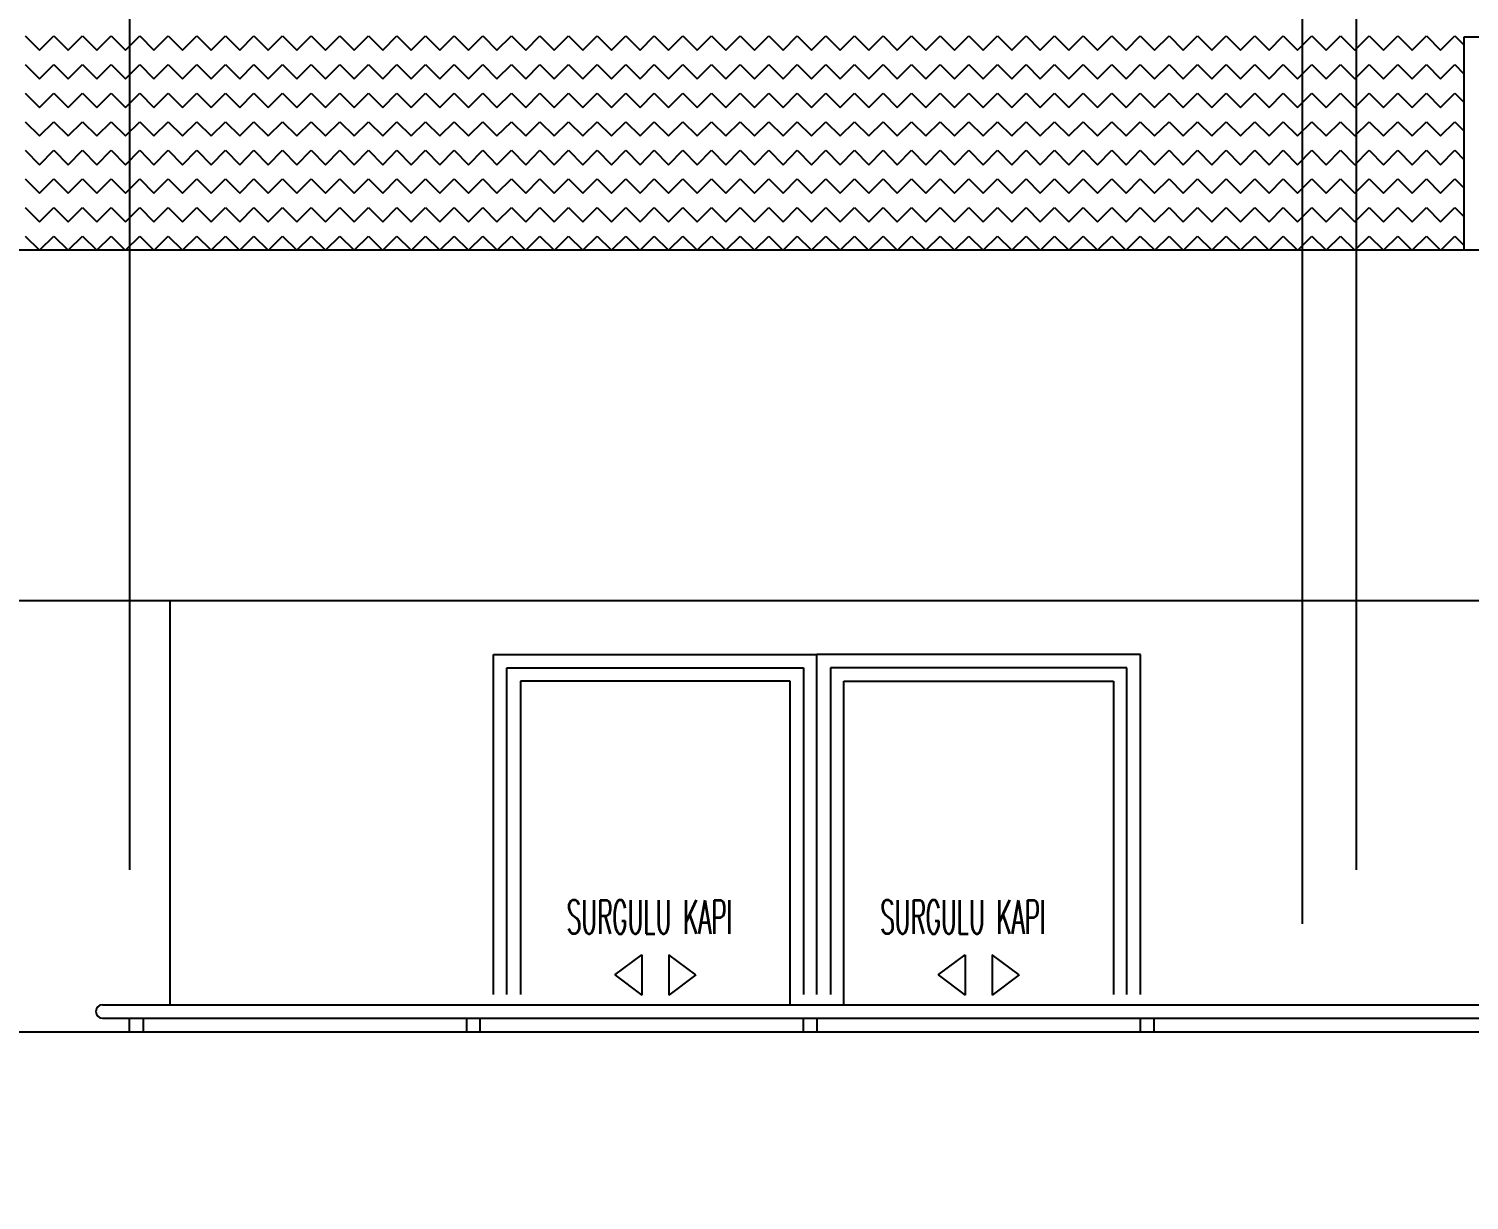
# Model space of a CAD drawing. Extents: x 78 to 306, y -397 to 18.
# Drawn here: x 279.4607 to 279.5675, y -396.4451 to -396.3581 of the extents above; entities that cross this region are included whole.
import ezdxf

# ---------------------------------------------------------------- set-up
doc = ezdxf.new("R2010")
doc.units = 0
doc.header["$LTSCALE"] = 0.5
doc.header["$MEASUREMENT"] = 0
doc.linetypes.add('DASHDOT2', pattern=[0.5, 0.25, -0.125, 0, -0.125])
for name, color, linetype in [('AKS', 5, 'DASHDOT2'), ('KAPI', 1, 'CONTINUOUS'), ('KOLON', 4, 'CONTINUOUS'), ('MERDIVEN', 3, 'CONTINUOUS'), ('OLCU', 31, 'CONTINUOUS'), ('TARAMA', 8, 'CONTINUOUS')]:
    doc.layers.add(name, color=color, linetype=linetype)
doc.styles.add('OLCU', font='romans.shx', dxfattribs={"width": 0.6, "height": 0.125})

msp = doc.modelspace()

# ---------------------------------------------------------------- linework, layer by layer
at = {"layer": 'AKS'}
for p, q in [((279.46814, -396.29556), (279.46814, -396.94956)), ((279.55914, -396.29556), (279.55914, -396.94956)), ((279.55514, -396.29956), (279.55514, -396.94956))]:
    msp.add_line(p, q, dxfattribs=at)
at = {"layer": 'KAPI', "ltscale": 1.4}
for p, q in [((279.56714, -396.35877), (279.56714, -396.37456)), ((279.59714, -396.35877), (279.56714, -396.35877)), ((279.46614, -396.43056), (279.57514, -396.43056)), ((279.46614, -396.43156), (279.57514, -396.43156)), ((279.46814, -396.43256), (279.46814, -396.43156)), ((279.46914, -396.43156), (279.46914, -396.43256)), ((279.49314, -396.43156), (279.49314, -396.43256)), ((279.49414, -396.43256), (279.49414, -396.43156)), ((279.51814, -396.43256), (279.51814, -396.43156)), ((279.51914, -396.43156), (279.51914, -396.43256)), ((279.54314, -396.43256), (279.54314, -396.43156)), ((279.54414, -396.43156), (279.54414, -396.43256))]:
    msp.add_line(p, q, dxfattribs=at)
at = {"layer": 'KAPI'}
for p, q in [((279.51914, -396.4298), (279.51914, -396.40456)), ((279.51914, -396.4298), (279.51914, -396.40456)), ((279.49614, -396.4298), (279.49614, -396.40556)), ((279.49614, -396.40556), (279.51814, -396.40556)), ((279.51814, -396.40556), (279.51814, -396.4298)), ((279.54214, -396.40556), (279.52014, -396.40556)), ((279.52014, -396.40556), (279.52014, -396.4298)), ((279.54214, -396.4298), (279.54214, -396.40556)), ((279.51714, -396.40656), (279.49714, -396.40656)), ((279.49714, -396.40656), (279.49714, -396.4298)), ((279.51714, -396.43056), (279.51714, -396.40656)), ((279.52114, -396.40656), (279.54114, -396.40656)), ((279.52114, -396.43056), (279.52114, -396.40656)), ((279.54114, -396.40656), (279.54114, -396.4298))]:
    msp.add_line(p, q, dxfattribs=at)
at = {"layer": 'KAPI', "ltscale": 1.4}
msp.add_arc((279.46614, -396.43106), 0.0005, 90, 270, dxfattribs=at)
at = {"layer": 'KOLON'}
for p, q in [((279.37714, -396.37456), (279.57114, -396.37456)), ((279.37714, -396.40056), (279.57114, -396.40056)), ((279.47114, -396.43056), (279.47114, -396.40056)), ((279.37714, -396.43256), (279.57514, -396.43256))]:
    msp.add_line(p, q, dxfattribs=at)
at = {"layer": 'MERDIVEN', "ltscale": 1.4}
for p, q in [((279.50414, -396.42835), (279.50614, -396.42685)), ((279.50614, -396.42685), (279.50614, -396.42985)), ((279.50814, -396.42685), (279.50814, -396.42985)), ((279.51014, -396.42835), (279.50814, -396.42685)), ((279.52814, -396.42835), (279.53014, -396.42685)), ((279.53014, -396.42685), (279.53014, -396.42985)), ((279.53214, -396.42685), (279.53214, -396.42985)), ((279.53414, -396.42835), (279.53214, -396.42685)), ((279.50414, -396.42835), (279.50614, -396.42985)), ((279.51014, -396.42835), (279.50814, -396.42985)), ((279.52814, -396.42835), (279.53014, -396.42985)), ((279.53414, -396.42835), (279.53214, -396.42985))]:
    msp.add_line(p, q, dxfattribs=at)
at = {"layer": 'OLCU'}
for p, q in [((279.49514, -396.4298), (279.49514, -396.40456)), ((279.49514, -396.40456), (279.51914, -396.40456)), ((279.54314, -396.40456), (279.51914, -396.40456)), ((279.54314, -396.4298), (279.54314, -396.40456)), ((279.54314, -396.4298), (279.54314, -396.40456))]:
    msp.add_line(p, q, dxfattribs=at)
at = {"layer": 'TARAMA', "ltscale": 1.4}
for p, q in [((279.4604, -396.35868), (279.46146, -396.35974)), ((279.46146, -396.35974), (279.46252, -396.35868)), ((279.46252, -396.35868), (279.46358, -396.35974)), ((279.46358, -396.35974), (279.46465, -396.35868)), ((279.46465, -396.35868), (279.46571, -396.35974)), ((279.46571, -396.35974), (279.46677, -396.35868)), ((279.46677, -396.35868), (279.46783, -396.35974)), ((279.46783, -396.35974), (279.46889, -396.35868)), ((279.46889, -396.35868), (279.46995, -396.35974)), ((279.46995, -396.35974), (279.47101, -396.35868)), ((279.47101, -396.35868), (279.47207, -396.35974)), ((279.47207, -396.35974), (279.47313, -396.35868)), ((279.47313, -396.35868), (279.47419, -396.35974)), ((279.47419, -396.35974), (279.47525, -396.35868)), ((279.47525, -396.35868), (279.47631, -396.35974)), ((279.47631, -396.35974), (279.47737, -396.35868)), ((279.47737, -396.35868), (279.47843, -396.35974)), ((279.47843, -396.35974), (279.47949, -396.35868)), ((279.47949, -396.35868), (279.48056, -396.35974)), ((279.48056, -396.35974), (279.48162, -396.35868)), ((279.48162, -396.35868), (279.48268, -396.35974)), ((279.48268, -396.35974), (279.48374, -396.35868)), ((279.48374, -396.35868), (279.4848, -396.35974)), ((279.4848, -396.35974), (279.48586, -396.35868)), ((279.48586, -396.35868), (279.48692, -396.35974)), ((279.48692, -396.35974), (279.48798, -396.35868)), ((279.48798, -396.35868), (279.48904, -396.35974)), ((279.48904, -396.35974), (279.4901, -396.35868)), ((279.4901, -396.35868), (279.49116, -396.35974)), ((279.49116, -396.35974), (279.49222, -396.35868)), ((279.49222, -396.35868), (279.49328, -396.35974)), ((279.49328, -396.35974), (279.49434, -396.35868)), ((279.49434, -396.35868), (279.4954, -396.35974)), ((279.4954, -396.35974), (279.49647, -396.35868)), ((279.49647, -396.35868), (279.49753, -396.35974)), ((279.49753, -396.35974), (279.49859, -396.35868)), ((279.49859, -396.35868), (279.49965, -396.35974)), ((279.49965, -396.35974), (279.50071, -396.35868)), ((279.50071, -396.35868), (279.50177, -396.35974)), ((279.50177, -396.35974), (279.50283, -396.35868)), ((279.50283, -396.35868), (279.50389, -396.35974)), ((279.50389, -396.35974), (279.50495, -396.35868)), ((279.50495, -396.35868), (279.50601, -396.35974)), ((279.50601, -396.35974), (279.50707, -396.35868)), ((279.50707, -396.35868), (279.50813, -396.35974)), ((279.50813, -396.35974), (279.50919, -396.35868)), ((279.50919, -396.35868), (279.51025, -396.35974)), ((279.51025, -396.35974), (279.51131, -396.35868)), ((279.51131, -396.35868), (279.51238, -396.35974)), ((279.51238, -396.35974), (279.51344, -396.35868)), ((279.51344, -396.35868), (279.5145, -396.35974)), ((279.5145, -396.35974), (279.51556, -396.35868)), ((279.51556, -396.35868), (279.51662, -396.35974)), ((279.51662, -396.35974), (279.51768, -396.35868)), ((279.51768, -396.35868), (279.51874, -396.35974)), ((279.51874, -396.35974), (279.5198, -396.35868)), ((279.5198, -396.35868), (279.52086, -396.35974)), ((279.52086, -396.35974), (279.52192, -396.35868)), ((279.52192, -396.35868), (279.52298, -396.35974)), ((279.52298, -396.35974), (279.52404, -396.35868)), ((279.52404, -396.35868), (279.5251, -396.35974)), ((279.5251, -396.35974), (279.52616, -396.35868)), ((279.52616, -396.35868), (279.52722, -396.35974)), ((279.52722, -396.35974), (279.52828, -396.35868)), ((279.52828, -396.35868), (279.52935, -396.35974)), ((279.52935, -396.35974), (279.53041, -396.35868)), ((279.53041, -396.35868), (279.53147, -396.35974)), ((279.53147, -396.35974), (279.53253, -396.35868)), ((279.53253, -396.35868), (279.53359, -396.35974)), ((279.53359, -396.35974), (279.53465, -396.35868)), ((279.53465, -396.35868), (279.53571, -396.35974)), ((279.53571, -396.35974), (279.53677, -396.35868)), ((279.53677, -396.35868), (279.53783, -396.35974)), ((279.53783, -396.35974), (279.53889, -396.35868)), ((279.53889, -396.35868), (279.53995, -396.35974)), ((279.53995, -396.35974), (279.54101, -396.35868)), ((279.54101, -396.35868), (279.54207, -396.35974)), ((279.54207, -396.35974), (279.54313, -396.35868)), ((279.54313, -396.35868), (279.54419, -396.35974)), ((279.54419, -396.35974), (279.54526, -396.35868)), ((279.54526, -396.35868), (279.54632, -396.35974)), ((279.54632, -396.35974), (279.54738, -396.35868)), ((279.54738, -396.35868), (279.54844, -396.35974)), ((279.54844, -396.35974), (279.5495, -396.35868)), ((279.5495, -396.35868), (279.55056, -396.35974)), ((279.55056, -396.35974), (279.55162, -396.35868)), ((279.55162, -396.35868), (279.55268, -396.35974)), ((279.55268, -396.35974), (279.55374, -396.35868)), ((279.55374, -396.35868), (279.5548, -396.35974)), ((279.5548, -396.35974), (279.55586, -396.35868)), ((279.55586, -396.35868), (279.55692, -396.35974)), ((279.55692, -396.35974), (279.55798, -396.35868)), ((279.55798, -396.35868), (279.55904, -396.35974)), ((279.55904, -396.35974), (279.5601, -396.35868)), ((279.5601, -396.35868), (279.56117, -396.35974)), ((279.56117, -396.35974), (279.56223, -396.35868)), ((279.56223, -396.35868), (279.56329, -396.35974)), ((279.56329, -396.35974), (279.56435, -396.35868)), ((279.56435, -396.35868), (279.56541, -396.35974)), ((279.56541, -396.35974), (279.56647, -396.35868)), ((279.56647, -396.35868), (279.56714, -396.35935)), ((279.4604, -396.3608), (279.46146, -396.36186)), ((279.46146, -396.36186), (279.46252, -396.3608)), ((279.46252, -396.3608), (279.46358, -396.36186)), ((279.46358, -396.36186), (279.46465, -396.3608)), ((279.46465, -396.3608), (279.46571, -396.36186)), ((279.46571, -396.36186), (279.46677, -396.3608)), ((279.46677, -396.3608), (279.46783, -396.36186)), ((279.46783, -396.36186), (279.46889, -396.3608)), ((279.46889, -396.3608), (279.46995, -396.36186)), ((279.46995, -396.36186), (279.47101, -396.3608)), ((279.47101, -396.3608), (279.47207, -396.36186)), ((279.47207, -396.36186), (279.47313, -396.3608)), ((279.47313, -396.3608), (279.47419, -396.36186)), ((279.47419, -396.36186), (279.47525, -396.3608)), ((279.47525, -396.3608), (279.47631, -396.36186)), ((279.47631, -396.36186), (279.47737, -396.3608)), ((279.47737, -396.3608), (279.47843, -396.36186)), ((279.47843, -396.36186), (279.47949, -396.3608)), ((279.47949, -396.3608), (279.48056, -396.36186)), ((279.48056, -396.36186), (279.48162, -396.3608)), ((279.48162, -396.3608), (279.48268, -396.36186)), ((279.48268, -396.36186), (279.48374, -396.3608)), ((279.48374, -396.3608), (279.4848, -396.36186)), ((279.4848, -396.36186), (279.48586, -396.3608)), ((279.48586, -396.3608), (279.48692, -396.36186)), ((279.48692, -396.36186), (279.48798, -396.3608)), ((279.48798, -396.3608), (279.48904, -396.36186)), ((279.48904, -396.36186), (279.4901, -396.3608)), ((279.4901, -396.3608), (279.49116, -396.36186)), ((279.49116, -396.36186), (279.49222, -396.3608)), ((279.49222, -396.3608), (279.49328, -396.36186)), ((279.49328, -396.36186), (279.49434, -396.3608)), ((279.49434, -396.3608), (279.4954, -396.36186)), ((279.4954, -396.36186), (279.49647, -396.3608)), ((279.49647, -396.3608), (279.49753, -396.36186)), ((279.49753, -396.36186), (279.49859, -396.3608)), ((279.49859, -396.3608), (279.49965, -396.36186)), ((279.49965, -396.36186), (279.50071, -396.3608)), ((279.50071, -396.3608), (279.50177, -396.36186)), ((279.50177, -396.36186), (279.50283, -396.3608)), ((279.50283, -396.3608), (279.50389, -396.36186)), ((279.50389, -396.36186), (279.50495, -396.3608)), ((279.50495, -396.3608), (279.50601, -396.36186)), ((279.50601, -396.36186), (279.50707, -396.3608)), ((279.50707, -396.3608), (279.50813, -396.36186)), ((279.50813, -396.36186), (279.50919, -396.3608)), ((279.50919, -396.3608), (279.51025, -396.36186)), ((279.51025, -396.36186), (279.51131, -396.3608)), ((279.51131, -396.3608), (279.51238, -396.36186)), ((279.51238, -396.36186), (279.51344, -396.3608)), ((279.51344, -396.3608), (279.5145, -396.36186)), ((279.5145, -396.36186), (279.51556, -396.3608)), ((279.51556, -396.3608), (279.51662, -396.36186)), ((279.51662, -396.36186), (279.51768, -396.3608)), ((279.51768, -396.3608), (279.51874, -396.36186)), ((279.51874, -396.36186), (279.5198, -396.3608)), ((279.5198, -396.3608), (279.52086, -396.36186)), ((279.52086, -396.36186), (279.52192, -396.3608)), ((279.52192, -396.3608), (279.52298, -396.36186)), ((279.52298, -396.36186), (279.52404, -396.3608)), ((279.52404, -396.3608), (279.5251, -396.36186)), ((279.5251, -396.36186), (279.52616, -396.3608)), ((279.52616, -396.3608), (279.52722, -396.36186)), ((279.52722, -396.36186), (279.52828, -396.3608)), ((279.52828, -396.3608), (279.52935, -396.36186)), ((279.52935, -396.36186), (279.53041, -396.3608)), ((279.53041, -396.3608), (279.53147, -396.36186)), ((279.53147, -396.36186), (279.53253, -396.3608)), ((279.53253, -396.3608), (279.53359, -396.36186)), ((279.53359, -396.36186), (279.53465, -396.3608)), ((279.53465, -396.3608), (279.53571, -396.36186)), ((279.53571, -396.36186), (279.53677, -396.3608)), ((279.53677, -396.3608), (279.53783, -396.36186)), ((279.53783, -396.36186), (279.53889, -396.3608)), ((279.53889, -396.3608), (279.53995, -396.36186)), ((279.53995, -396.36186), (279.54101, -396.3608)), ((279.54101, -396.3608), (279.54207, -396.36186)), ((279.54207, -396.36186), (279.54313, -396.3608)), ((279.54313, -396.3608), (279.54419, -396.36186)), ((279.54419, -396.36186), (279.54526, -396.3608)), ((279.54526, -396.3608), (279.54632, -396.36186)), ((279.54632, -396.36186), (279.54738, -396.3608)), ((279.54738, -396.3608), (279.54844, -396.36186)), ((279.54844, -396.36186), (279.5495, -396.3608)), ((279.5495, -396.3608), (279.55056, -396.36186)), ((279.55056, -396.36186), (279.55162, -396.3608)), ((279.55162, -396.3608), (279.55268, -396.36186)), ((279.55268, -396.36186), (279.55374, -396.3608)), ((279.55374, -396.3608), (279.5548, -396.36186)), ((279.5548, -396.36186), (279.55586, -396.3608)), ((279.55586, -396.3608), (279.55692, -396.36186)), ((279.55692, -396.36186), (279.55798, -396.3608)), ((279.55798, -396.3608), (279.55904, -396.36186)), ((279.55904, -396.36186), (279.5601, -396.3608)), ((279.5601, -396.3608), (279.56117, -396.36186)), ((279.56117, -396.36186), (279.56223, -396.3608)), ((279.56223, -396.3608), (279.56329, -396.36186)), ((279.56329, -396.36186), (279.56435, -396.3608)), ((279.56435, -396.3608), (279.56541, -396.36186)), ((279.56541, -396.36186), (279.56647, -396.3608)), ((279.56647, -396.3608), (279.56714, -396.36148)), ((279.4604, -396.36292), (279.46146, -396.36398)), ((279.46146, -396.36398), (279.46252, -396.36292)), ((279.46252, -396.36292), (279.46358, -396.36398)), ((279.46358, -396.36398), (279.46465, -396.36292)), ((279.46465, -396.36292), (279.46571, -396.36398)), ((279.46571, -396.36398), (279.46677, -396.36292)), ((279.46677, -396.36292), (279.46783, -396.36398)), ((279.46783, -396.36398), (279.46889, -396.36292)), ((279.46889, -396.36292), (279.46995, -396.36398)), ((279.46995, -396.36398), (279.47101, -396.36292)), ((279.47101, -396.36292), (279.47207, -396.36398)), ((279.47207, -396.36398), (279.47313, -396.36292)), ((279.47313, -396.36292), (279.47419, -396.36398)), ((279.47419, -396.36398), (279.47525, -396.36292)), ((279.47525, -396.36292), (279.47631, -396.36398)), ((279.47631, -396.36398), (279.47737, -396.36292)), ((279.47737, -396.36292), (279.47843, -396.36398)), ((279.47843, -396.36398), (279.47949, -396.36292)), ((279.47949, -396.36292), (279.48056, -396.36398)), ((279.48056, -396.36398), (279.48162, -396.36292)), ((279.48162, -396.36292), (279.48268, -396.36398)), ((279.48268, -396.36398), (279.48374, -396.36292)), ((279.48374, -396.36292), (279.4848, -396.36398)), ((279.4848, -396.36398), (279.48586, -396.36292)), ((279.48586, -396.36292), (279.48692, -396.36398)), ((279.48692, -396.36398), (279.48798, -396.36292)), ((279.48798, -396.36292), (279.48904, -396.36398)), ((279.48904, -396.36398), (279.4901, -396.36292)), ((279.4901, -396.36292), (279.49116, -396.36398)), ((279.49116, -396.36398), (279.49222, -396.36292)), ((279.49222, -396.36292), (279.49328, -396.36398)), ((279.49328, -396.36398), (279.49434, -396.36292)), ((279.49434, -396.36292), (279.4954, -396.36398)), ((279.4954, -396.36398), (279.49647, -396.36292)), ((279.49647, -396.36292), (279.49753, -396.36398)), ((279.49753, -396.36398), (279.49859, -396.36292)), ((279.49859, -396.36292), (279.49965, -396.36398)), ((279.49965, -396.36398), (279.50071, -396.36292)), ((279.50071, -396.36292), (279.50177, -396.36398)), ((279.50177, -396.36398), (279.50283, -396.36292)), ((279.50283, -396.36292), (279.50389, -396.36398)), ((279.50389, -396.36398), (279.50495, -396.36292)), ((279.50495, -396.36292), (279.50601, -396.36398)), ((279.50601, -396.36398), (279.50707, -396.36292)), ((279.50707, -396.36292), (279.50813, -396.36398)), ((279.50813, -396.36398), (279.50919, -396.36292)), ((279.50919, -396.36292), (279.51025, -396.36398)), ((279.51025, -396.36398), (279.51131, -396.36292)), ((279.51131, -396.36292), (279.51238, -396.36398)), ((279.51238, -396.36398), (279.51344, -396.36292)), ((279.51344, -396.36292), (279.5145, -396.36398)), ((279.5145, -396.36398), (279.51556, -396.36292)), ((279.51556, -396.36292), (279.51662, -396.36398)), ((279.51662, -396.36398), (279.51768, -396.36292)), ((279.51768, -396.36292), (279.51874, -396.36398)), ((279.51874, -396.36398), (279.5198, -396.36292)), ((279.5198, -396.36292), (279.52086, -396.36398)), ((279.52086, -396.36398), (279.52192, -396.36292)), ((279.52192, -396.36292), (279.52298, -396.36398)), ((279.52298, -396.36398), (279.52404, -396.36292)), ((279.52404, -396.36292), (279.5251, -396.36398)), ((279.5251, -396.36398), (279.52616, -396.36292)), ((279.52616, -396.36292), (279.52722, -396.36398)), ((279.52722, -396.36398), (279.52828, -396.36292)), ((279.52828, -396.36292), (279.52935, -396.36398)), ((279.52935, -396.36398), (279.53041, -396.36292)), ((279.53041, -396.36292), (279.53147, -396.36398)), ((279.53147, -396.36398), (279.53253, -396.36292)), ((279.53253, -396.36292), (279.53359, -396.36398)), ((279.53359, -396.36398), (279.53465, -396.36292)), ((279.53465, -396.36292), (279.53571, -396.36398)), ((279.53571, -396.36398), (279.53677, -396.36292)), ((279.53677, -396.36292), (279.53783, -396.36398)), ((279.53783, -396.36398), (279.53889, -396.36292)), ((279.53889, -396.36292), (279.53995, -396.36398)), ((279.53995, -396.36398), (279.54101, -396.36292)), ((279.54101, -396.36292), (279.54207, -396.36398)), ((279.54207, -396.36398), (279.54313, -396.36292)), ((279.54313, -396.36292), (279.54419, -396.36398)), ((279.54419, -396.36398), (279.54526, -396.36292)), ((279.54526, -396.36292), (279.54632, -396.36398)), ((279.54632, -396.36398), (279.54738, -396.36292)), ((279.54738, -396.36292), (279.54844, -396.36398)), ((279.54844, -396.36398), (279.5495, -396.36292)), ((279.5495, -396.36292), (279.55056, -396.36398)), ((279.55056, -396.36398), (279.55162, -396.36292)), ((279.55162, -396.36292), (279.55268, -396.36398)), ((279.55268, -396.36398), (279.55374, -396.36292)), ((279.55374, -396.36292), (279.5548, -396.36398)), ((279.5548, -396.36398), (279.55586, -396.36292)), ((279.55586, -396.36292), (279.55692, -396.36398)), ((279.55692, -396.36398), (279.55798, -396.36292)), ((279.55798, -396.36292), (279.55904, -396.36398)), ((279.55904, -396.36398), (279.5601, -396.36292)), ((279.5601, -396.36292), (279.56117, -396.36398)), ((279.56117, -396.36398), (279.56223, -396.36292)), ((279.56223, -396.36292), (279.56329, -396.36398)), ((279.56329, -396.36398), (279.56435, -396.36292)), ((279.56435, -396.36292), (279.56541, -396.36398)), ((279.56541, -396.36398), (279.56647, -396.36292)), ((279.56647, -396.36292), (279.56714, -396.3636)), ((279.4604, -396.36504), (279.46146, -396.3661)), ((279.46146, -396.3661), (279.46252, -396.36504)), ((279.46252, -396.36504), (279.46358, -396.3661)), ((279.46358, -396.3661), (279.46465, -396.36504)), ((279.46465, -396.36504), (279.46571, -396.3661)), ((279.46571, -396.3661), (279.46677, -396.36504)), ((279.46677, -396.36504), (279.46783, -396.3661)), ((279.46783, -396.3661), (279.46889, -396.36504)), ((279.46889, -396.36504), (279.46995, -396.3661)), ((279.46995, -396.3661), (279.47101, -396.36504)), ((279.47101, -396.36504), (279.47207, -396.3661)), ((279.47207, -396.3661), (279.47313, -396.36504)), ((279.47313, -396.36504), (279.47419, -396.3661)), ((279.47419, -396.3661), (279.47525, -396.36504)), ((279.47525, -396.36504), (279.47631, -396.3661)), ((279.47631, -396.3661), (279.47737, -396.36504)), ((279.47737, -396.36504), (279.47843, -396.3661)), ((279.47843, -396.3661), (279.47949, -396.36504)), ((279.47949, -396.36504), (279.48056, -396.3661)), ((279.48056, -396.3661), (279.48162, -396.36504)), ((279.48162, -396.36504), (279.48268, -396.3661)), ((279.48268, -396.3661), (279.48374, -396.36504)), ((279.48374, -396.36504), (279.4848, -396.3661)), ((279.4848, -396.3661), (279.48586, -396.36504)), ((279.48586, -396.36504), (279.48692, -396.3661)), ((279.48692, -396.3661), (279.48798, -396.36504)), ((279.48798, -396.36504), (279.48904, -396.3661)), ((279.48904, -396.3661), (279.4901, -396.36504)), ((279.4901, -396.36504), (279.49116, -396.3661)), ((279.49116, -396.3661), (279.49222, -396.36504)), ((279.49222, -396.36504), (279.49328, -396.3661)), ((279.49328, -396.3661), (279.49434, -396.36504)), ((279.49434, -396.36504), (279.4954, -396.3661)), ((279.4954, -396.3661), (279.49647, -396.36504)), ((279.49647, -396.36504), (279.49753, -396.3661)), ((279.49753, -396.3661), (279.49859, -396.36504)), ((279.49859, -396.36504), (279.49965, -396.3661)), ((279.49965, -396.3661), (279.50071, -396.36504)), ((279.50071, -396.36504), (279.50177, -396.3661)), ((279.50177, -396.3661), (279.50283, -396.36504)), ((279.50283, -396.36504), (279.50389, -396.3661)), ((279.50389, -396.3661), (279.50495, -396.36504)), ((279.50495, -396.36504), (279.50601, -396.3661)), ((279.50601, -396.3661), (279.50707, -396.36504)), ((279.50707, -396.36504), (279.50813, -396.3661)), ((279.50813, -396.3661), (279.50919, -396.36504)), ((279.50919, -396.36504), (279.51025, -396.3661)), ((279.51025, -396.3661), (279.51131, -396.36504)), ((279.51131, -396.36504), (279.51238, -396.3661)), ((279.51238, -396.3661), (279.51344, -396.36504)), ((279.51344, -396.36504), (279.5145, -396.3661)), ((279.5145, -396.3661), (279.51556, -396.36504)), ((279.51556, -396.36504), (279.51662, -396.3661)), ((279.51662, -396.3661), (279.51768, -396.36504)), ((279.51768, -396.36504), (279.51874, -396.3661)), ((279.51874, -396.3661), (279.5198, -396.36504)), ((279.5198, -396.36504), (279.52086, -396.3661)), ((279.52086, -396.3661), (279.52192, -396.36504)), ((279.52192, -396.36504), (279.52298, -396.3661)), ((279.52298, -396.3661), (279.52404, -396.36504)), ((279.52404, -396.36504), (279.5251, -396.3661)), ((279.5251, -396.3661), (279.52616, -396.36504)), ((279.52616, -396.36504), (279.52722, -396.3661)), ((279.52722, -396.3661), (279.52828, -396.36504)), ((279.52828, -396.36504), (279.52935, -396.3661)), ((279.52935, -396.3661), (279.53041, -396.36504)), ((279.53041, -396.36504), (279.53147, -396.3661)), ((279.53147, -396.3661), (279.53253, -396.36504)), ((279.53253, -396.36504), (279.53359, -396.3661)), ((279.53359, -396.3661), (279.53465, -396.36504)), ((279.53465, -396.36504), (279.53571, -396.3661)), ((279.53571, -396.3661), (279.53677, -396.36504)), ((279.53677, -396.36504), (279.53783, -396.3661)), ((279.53783, -396.3661), (279.53889, -396.36504)), ((279.53889, -396.36504), (279.53995, -396.3661)), ((279.53995, -396.3661), (279.54101, -396.36504)), ((279.54101, -396.36504), (279.54207, -396.3661)), ((279.54207, -396.3661), (279.54313, -396.36504)), ((279.54313, -396.36504), (279.54419, -396.3661)), ((279.54419, -396.3661), (279.54526, -396.36504)), ((279.54526, -396.36504), (279.54632, -396.3661)), ((279.54632, -396.3661), (279.54738, -396.36504)), ((279.54738, -396.36504), (279.54844, -396.3661)), ((279.54844, -396.3661), (279.5495, -396.36504)), ((279.5495, -396.36504), (279.55056, -396.3661)), ((279.55056, -396.3661), (279.55162, -396.36504)), ((279.55162, -396.36504), (279.55268, -396.3661)), ((279.55268, -396.3661), (279.55374, -396.36504)), ((279.55374, -396.36504), (279.5548, -396.3661)), ((279.5548, -396.3661), (279.55586, -396.36504)), ((279.55586, -396.36504), (279.55692, -396.3661)), ((279.55692, -396.3661), (279.55798, -396.36504)), ((279.55798, -396.36504), (279.55904, -396.3661)), ((279.55904, -396.3661), (279.5601, -396.36504)), ((279.5601, -396.36504), (279.56117, -396.3661)), ((279.56117, -396.3661), (279.56223, -396.36504)), ((279.56223, -396.36504), (279.56329, -396.3661)), ((279.56329, -396.3661), (279.56435, -396.36504)), ((279.56435, -396.36504), (279.56541, -396.3661)), ((279.56541, -396.3661), (279.56647, -396.36504)), ((279.56647, -396.36504), (279.56714, -396.36572)), ((279.4604, -396.36716), (279.46146, -396.36823)), ((279.46146, -396.36823), (279.46252, -396.36716)), ((279.46252, -396.36716), (279.46358, -396.36823)), ((279.46358, -396.36823), (279.46465, -396.36716)), ((279.46465, -396.36716), (279.46571, -396.36823)), ((279.46571, -396.36823), (279.46677, -396.36716)), ((279.46677, -396.36716), (279.46783, -396.36823)), ((279.46783, -396.36823), (279.46889, -396.36716)), ((279.46889, -396.36716), (279.46995, -396.36823)), ((279.46995, -396.36823), (279.47101, -396.36716)), ((279.47101, -396.36716), (279.47207, -396.36823)), ((279.47207, -396.36823), (279.47313, -396.36716)), ((279.47313, -396.36716), (279.47419, -396.36823)), ((279.47419, -396.36823), (279.47525, -396.36716)), ((279.47525, -396.36716), (279.47631, -396.36823)), ((279.47631, -396.36823), (279.47737, -396.36716)), ((279.47737, -396.36716), (279.47843, -396.36823)), ((279.47843, -396.36823), (279.47949, -396.36716)), ((279.47949, -396.36716), (279.48056, -396.36823)), ((279.48056, -396.36823), (279.48162, -396.36716)), ((279.48162, -396.36716), (279.48268, -396.36823)), ((279.48268, -396.36823), (279.48374, -396.36716)), ((279.48374, -396.36716), (279.4848, -396.36823)), ((279.4848, -396.36823), (279.48586, -396.36716)), ((279.48586, -396.36716), (279.48692, -396.36823)), ((279.48692, -396.36823), (279.48798, -396.36716)), ((279.48798, -396.36716), (279.48904, -396.36823)), ((279.48904, -396.36823), (279.4901, -396.36716)), ((279.4901, -396.36716), (279.49116, -396.36823)), ((279.49116, -396.36823), (279.49222, -396.36716)), ((279.49222, -396.36716), (279.49328, -396.36823)), ((279.49328, -396.36823), (279.49434, -396.36716)), ((279.49434, -396.36716), (279.4954, -396.36823)), ((279.4954, -396.36823), (279.49647, -396.36716)), ((279.49647, -396.36716), (279.49753, -396.36823)), ((279.49753, -396.36823), (279.49859, -396.36716)), ((279.49859, -396.36716), (279.49965, -396.36823)), ((279.49965, -396.36823), (279.50071, -396.36716)), ((279.50071, -396.36716), (279.50177, -396.36823)), ((279.50177, -396.36823), (279.50283, -396.36716)), ((279.50283, -396.36716), (279.50389, -396.36823)), ((279.50389, -396.36823), (279.50495, -396.36716)), ((279.50495, -396.36716), (279.50601, -396.36823)), ((279.50601, -396.36823), (279.50707, -396.36716)), ((279.50707, -396.36716), (279.50813, -396.36823)), ((279.50813, -396.36823), (279.50919, -396.36716)), ((279.50919, -396.36716), (279.51025, -396.36823)), ((279.51025, -396.36823), (279.51131, -396.36716)), ((279.51131, -396.36716), (279.51238, -396.36823)), ((279.51238, -396.36823), (279.51344, -396.36716)), ((279.51344, -396.36716), (279.5145, -396.36823)), ((279.5145, -396.36823), (279.51556, -396.36716)), ((279.51556, -396.36716), (279.51662, -396.36823)), ((279.51662, -396.36823), (279.51768, -396.36716)), ((279.51768, -396.36716), (279.51874, -396.36823)), ((279.51874, -396.36823), (279.5198, -396.36716)), ((279.5198, -396.36716), (279.52086, -396.36823)), ((279.52086, -396.36823), (279.52192, -396.36716)), ((279.52192, -396.36716), (279.52298, -396.36823)), ((279.52298, -396.36823), (279.52404, -396.36716)), ((279.52404, -396.36716), (279.5251, -396.36823)), ((279.5251, -396.36823), (279.52616, -396.36716)), ((279.52616, -396.36716), (279.52722, -396.36823)), ((279.52722, -396.36823), (279.52828, -396.36716)), ((279.52828, -396.36716), (279.52935, -396.36823)), ((279.52935, -396.36823), (279.53041, -396.36716)), ((279.53041, -396.36716), (279.53147, -396.36823)), ((279.53147, -396.36823), (279.53253, -396.36716)), ((279.53253, -396.36716), (279.53359, -396.36823)), ((279.53359, -396.36823), (279.53465, -396.36716)), ((279.53465, -396.36716), (279.53571, -396.36823)), ((279.53571, -396.36823), (279.53677, -396.36716)), ((279.53677, -396.36716), (279.53783, -396.36823)), ((279.53783, -396.36823), (279.53889, -396.36716)), ((279.53889, -396.36716), (279.53995, -396.36823)), ((279.53995, -396.36823), (279.54101, -396.36716)), ((279.54101, -396.36716), (279.54207, -396.36823)), ((279.54207, -396.36823), (279.54313, -396.36716)), ((279.54313, -396.36716), (279.54419, -396.36823)), ((279.54419, -396.36823), (279.54526, -396.36716)), ((279.54526, -396.36716), (279.54632, -396.36823)), ((279.54632, -396.36823), (279.54738, -396.36716)), ((279.54738, -396.36716), (279.54844, -396.36823)), ((279.54844, -396.36823), (279.5495, -396.36716)), ((279.5495, -396.36716), (279.55056, -396.36823)), ((279.55056, -396.36823), (279.55162, -396.36716)), ((279.55162, -396.36716), (279.55268, -396.36823)), ((279.55268, -396.36823), (279.55374, -396.36716)), ((279.55374, -396.36716), (279.5548, -396.36823)), ((279.5548, -396.36823), (279.55586, -396.36716)), ((279.55586, -396.36716), (279.55692, -396.36823)), ((279.55692, -396.36823), (279.55798, -396.36716)), ((279.55798, -396.36716), (279.55904, -396.36823)), ((279.55904, -396.36823), (279.5601, -396.36716)), ((279.5601, -396.36716), (279.56117, -396.36823)), ((279.56117, -396.36823), (279.56223, -396.36716)), ((279.56223, -396.36716), (279.56329, -396.36823)), ((279.56329, -396.36823), (279.56435, -396.36716)), ((279.56435, -396.36716), (279.56541, -396.36823)), ((279.56541, -396.36823), (279.56647, -396.36716)), ((279.56647, -396.36716), (279.56714, -396.36784)), ((279.4604, -396.36929), (279.46146, -396.37035)), ((279.46146, -396.37035), (279.46252, -396.36929)), ((279.46252, -396.36929), (279.46358, -396.37035)), ((279.46358, -396.37035), (279.46465, -396.36929)), ((279.46465, -396.36929), (279.46571, -396.37035)), ((279.46571, -396.37035), (279.46677, -396.36929)), ((279.46677, -396.36929), (279.46783, -396.37035)), ((279.46783, -396.37035), (279.46889, -396.36929)), ((279.46889, -396.36929), (279.46995, -396.37035)), ((279.46995, -396.37035), (279.47101, -396.36929)), ((279.47101, -396.36929), (279.47207, -396.37035)), ((279.47207, -396.37035), (279.47313, -396.36929)), ((279.47313, -396.36929), (279.47419, -396.37035)), ((279.47419, -396.37035), (279.47525, -396.36929)), ((279.47525, -396.36929), (279.47631, -396.37035)), ((279.47631, -396.37035), (279.47737, -396.36929)), ((279.47737, -396.36929), (279.47843, -396.37035)), ((279.47843, -396.37035), (279.47949, -396.36929)), ((279.47949, -396.36929), (279.48056, -396.37035)), ((279.48056, -396.37035), (279.48162, -396.36929)), ((279.48162, -396.36929), (279.48268, -396.37035)), ((279.48268, -396.37035), (279.48374, -396.36929)), ((279.48374, -396.36929), (279.4848, -396.37035)), ((279.4848, -396.37035), (279.48586, -396.36929)), ((279.48586, -396.36929), (279.48692, -396.37035)), ((279.48692, -396.37035), (279.48798, -396.36929)), ((279.48798, -396.36929), (279.48904, -396.37035)), ((279.48904, -396.37035), (279.4901, -396.36929)), ((279.4901, -396.36929), (279.49116, -396.37035)), ((279.49116, -396.37035), (279.49222, -396.36929)), ((279.49222, -396.36929), (279.49328, -396.37035)), ((279.49328, -396.37035), (279.49434, -396.36929)), ((279.49434, -396.36929), (279.4954, -396.37035)), ((279.4954, -396.37035), (279.49647, -396.36929)), ((279.49647, -396.36929), (279.49753, -396.37035)), ((279.49753, -396.37035), (279.49859, -396.36929)), ((279.49859, -396.36929), (279.49965, -396.37035)), ((279.49965, -396.37035), (279.50071, -396.36929)), ((279.50071, -396.36929), (279.50177, -396.37035)), ((279.50177, -396.37035), (279.50283, -396.36929)), ((279.50283, -396.36929), (279.50389, -396.37035)), ((279.50389, -396.37035), (279.50495, -396.36929)), ((279.50495, -396.36929), (279.50601, -396.37035)), ((279.50601, -396.37035), (279.50707, -396.36929)), ((279.50707, -396.36929), (279.50813, -396.37035)), ((279.50813, -396.37035), (279.50919, -396.36929)), ((279.50919, -396.36929), (279.51025, -396.37035)), ((279.51025, -396.37035), (279.51131, -396.36929)), ((279.51131, -396.36929), (279.51238, -396.37035)), ((279.51238, -396.37035), (279.51344, -396.36929)), ((279.51344, -396.36929), (279.5145, -396.37035)), ((279.5145, -396.37035), (279.51556, -396.36929)), ((279.51556, -396.36929), (279.51662, -396.37035)), ((279.51662, -396.37035), (279.51768, -396.36929)), ((279.51768, -396.36929), (279.51874, -396.37035)), ((279.51874, -396.37035), (279.5198, -396.36929)), ((279.5198, -396.36929), (279.52086, -396.37035)), ((279.52086, -396.37035), (279.52192, -396.36929)), ((279.52192, -396.36929), (279.52298, -396.37035)), ((279.52298, -396.37035), (279.52404, -396.36929)), ((279.52404, -396.36929), (279.5251, -396.37035)), ((279.5251, -396.37035), (279.52616, -396.36929)), ((279.52616, -396.36929), (279.52722, -396.37035)), ((279.52722, -396.37035), (279.52828, -396.36929)), ((279.52828, -396.36929), (279.52935, -396.37035)), ((279.52935, -396.37035), (279.53041, -396.36929)), ((279.53041, -396.36929), (279.53147, -396.37035)), ((279.53147, -396.37035), (279.53253, -396.36929)), ((279.53253, -396.36929), (279.53359, -396.37035)), ((279.53359, -396.37035), (279.53465, -396.36929)), ((279.53465, -396.36929), (279.53571, -396.37035)), ((279.53571, -396.37035), (279.53677, -396.36929)), ((279.53677, -396.36929), (279.53783, -396.37035)), ((279.53783, -396.37035), (279.53889, -396.36929)), ((279.53889, -396.36929), (279.53995, -396.37035)), ((279.53995, -396.37035), (279.54101, -396.36929)), ((279.54101, -396.36929), (279.54207, -396.37035)), ((279.54207, -396.37035), (279.54313, -396.36929)), ((279.54313, -396.36929), (279.54419, -396.37035)), ((279.54419, -396.37035), (279.54526, -396.36929)), ((279.54526, -396.36929), (279.54632, -396.37035)), ((279.54632, -396.37035), (279.54738, -396.36929)), ((279.54738, -396.36929), (279.54844, -396.37035)), ((279.54844, -396.37035), (279.5495, -396.36929)), ((279.5495, -396.36929), (279.55056, -396.37035)), ((279.55056, -396.37035), (279.55162, -396.36929)), ((279.55162, -396.36929), (279.55268, -396.37035)), ((279.55268, -396.37035), (279.55374, -396.36929)), ((279.55374, -396.36929), (279.5548, -396.37035)), ((279.5548, -396.37035), (279.55586, -396.36929)), ((279.55586, -396.36929), (279.55692, -396.37035)), ((279.55692, -396.37035), (279.55798, -396.36929)), ((279.55798, -396.36929), (279.55904, -396.37035)), ((279.55904, -396.37035), (279.5601, -396.36929)), ((279.5601, -396.36929), (279.56117, -396.37035)), ((279.56117, -396.37035), (279.56223, -396.36929)), ((279.56223, -396.36929), (279.56329, -396.37035)), ((279.56329, -396.37035), (279.56435, -396.36929)), ((279.56435, -396.36929), (279.56541, -396.37035)), ((279.56541, -396.37035), (279.56647, -396.36929)), ((279.56647, -396.36929), (279.56714, -396.36996)), ((279.4604, -396.37141), (279.46146, -396.37247)), ((279.46146, -396.37247), (279.46252, -396.37141)), ((279.46252, -396.37141), (279.46358, -396.37247)), ((279.46358, -396.37247), (279.46465, -396.37141)), ((279.46465, -396.37141), (279.46571, -396.37247)), ((279.46571, -396.37247), (279.46677, -396.37141)), ((279.46677, -396.37141), (279.46783, -396.37247)), ((279.46783, -396.37247), (279.46889, -396.37141)), ((279.46889, -396.37141), (279.46995, -396.37247)), ((279.46995, -396.37247), (279.47101, -396.37141)), ((279.47101, -396.37141), (279.47207, -396.37247)), ((279.47207, -396.37247), (279.47313, -396.37141)), ((279.47313, -396.37141), (279.47419, -396.37247)), ((279.47419, -396.37247), (279.47525, -396.37141)), ((279.47525, -396.37141), (279.47631, -396.37247)), ((279.47631, -396.37247), (279.47737, -396.37141)), ((279.47737, -396.37141), (279.47843, -396.37247)), ((279.47843, -396.37247), (279.47949, -396.37141)), ((279.47949, -396.37141), (279.48056, -396.37247)), ((279.48056, -396.37247), (279.48162, -396.37141)), ((279.48162, -396.37141), (279.48268, -396.37247)), ((279.48268, -396.37247), (279.48374, -396.37141)), ((279.48374, -396.37141), (279.4848, -396.37247)), ((279.4848, -396.37247), (279.48586, -396.37141)), ((279.48586, -396.37141), (279.48692, -396.37247)), ((279.48692, -396.37247), (279.48798, -396.37141)), ((279.48798, -396.37141), (279.48904, -396.37247)), ((279.48904, -396.37247), (279.4901, -396.37141)), ((279.4901, -396.37141), (279.49116, -396.37247)), ((279.49116, -396.37247), (279.49222, -396.37141)), ((279.49222, -396.37141), (279.49328, -396.37247)), ((279.49328, -396.37247), (279.49434, -396.37141)), ((279.49434, -396.37141), (279.4954, -396.37247)), ((279.4954, -396.37247), (279.49647, -396.37141)), ((279.49647, -396.37141), (279.49753, -396.37247)), ((279.49753, -396.37247), (279.49859, -396.37141)), ((279.49859, -396.37141), (279.49965, -396.37247)), ((279.49965, -396.37247), (279.50071, -396.37141)), ((279.50071, -396.37141), (279.50177, -396.37247)), ((279.50177, -396.37247), (279.50283, -396.37141)), ((279.50283, -396.37141), (279.50389, -396.37247)), ((279.50389, -396.37247), (279.50495, -396.37141)), ((279.50495, -396.37141), (279.50601, -396.37247)), ((279.50601, -396.37247), (279.50707, -396.37141)), ((279.50707, -396.37141), (279.50813, -396.37247)), ((279.50813, -396.37247), (279.50919, -396.37141)), ((279.50919, -396.37141), (279.51025, -396.37247)), ((279.51025, -396.37247), (279.51131, -396.37141)), ((279.51131, -396.37141), (279.51238, -396.37247)), ((279.51238, -396.37247), (279.51344, -396.37141)), ((279.51344, -396.37141), (279.5145, -396.37247)), ((279.5145, -396.37247), (279.51556, -396.37141)), ((279.51556, -396.37141), (279.51662, -396.37247)), ((279.51662, -396.37247), (279.51768, -396.37141)), ((279.51768, -396.37141), (279.51874, -396.37247)), ((279.51874, -396.37247), (279.5198, -396.37141)), ((279.5198, -396.37141), (279.52086, -396.37247)), ((279.52086, -396.37247), (279.52192, -396.37141)), ((279.52192, -396.37141), (279.52298, -396.37247)), ((279.52298, -396.37247), (279.52404, -396.37141)), ((279.52404, -396.37141), (279.5251, -396.37247)), ((279.5251, -396.37247), (279.52616, -396.37141)), ((279.52616, -396.37141), (279.52722, -396.37247)), ((279.52722, -396.37247), (279.52828, -396.37141)), ((279.52828, -396.37141), (279.52935, -396.37247)), ((279.52935, -396.37247), (279.53041, -396.37141)), ((279.53041, -396.37141), (279.53147, -396.37247)), ((279.53147, -396.37247), (279.53253, -396.37141)), ((279.53253, -396.37141), (279.53359, -396.37247)), ((279.53359, -396.37247), (279.53465, -396.37141)), ((279.53465, -396.37141), (279.53571, -396.37247)), ((279.53571, -396.37247), (279.53677, -396.37141)), ((279.53677, -396.37141), (279.53783, -396.37247)), ((279.53783, -396.37247), (279.53889, -396.37141)), ((279.53889, -396.37141), (279.53995, -396.37247)), ((279.53995, -396.37247), (279.54101, -396.37141)), ((279.54101, -396.37141), (279.54207, -396.37247)), ((279.54207, -396.37247), (279.54313, -396.37141)), ((279.54313, -396.37141), (279.54419, -396.37247)), ((279.54419, -396.37247), (279.54526, -396.37141)), ((279.54526, -396.37141), (279.54632, -396.37247)), ((279.54632, -396.37247), (279.54738, -396.37141)), ((279.54738, -396.37141), (279.54844, -396.37247)), ((279.54844, -396.37247), (279.5495, -396.37141)), ((279.5495, -396.37141), (279.55056, -396.37247)), ((279.55056, -396.37247), (279.55162, -396.37141)), ((279.55162, -396.37141), (279.55268, -396.37247)), ((279.55268, -396.37247), (279.55374, -396.37141)), ((279.55374, -396.37141), (279.5548, -396.37247)), ((279.5548, -396.37247), (279.55586, -396.37141)), ((279.55586, -396.37141), (279.55692, -396.37247)), ((279.55692, -396.37247), (279.55798, -396.37141)), ((279.55798, -396.37141), (279.55904, -396.37247)), ((279.55904, -396.37247), (279.5601, -396.37141)), ((279.5601, -396.37141), (279.56117, -396.37247)), ((279.56117, -396.37247), (279.56223, -396.37141)), ((279.56223, -396.37141), (279.56329, -396.37247)), ((279.56329, -396.37247), (279.56435, -396.37141)), ((279.56435, -396.37141), (279.56541, -396.37247)), ((279.56541, -396.37247), (279.56647, -396.37141)), ((279.56647, -396.37141), (279.56714, -396.37208)), ((279.4604, -396.37353), (279.46143, -396.37456)), ((279.46149, -396.37456), (279.46252, -396.37353)), ((279.46252, -396.37353), (279.46356, -396.37456)), ((279.46361, -396.37456), (279.46465, -396.37353)), ((279.46465, -396.37353), (279.46568, -396.37456)), ((279.46574, -396.37456), (279.46677, -396.37353)), ((279.46677, -396.37353), (279.4678, -396.37456)), ((279.46786, -396.37456), (279.46889, -396.37353)), ((279.46889, -396.37353), (279.46992, -396.37456)), ((279.46998, -396.37456), (279.47101, -396.37353)), ((279.47101, -396.37353), (279.47204, -396.37456)), ((279.4721, -396.37456), (279.47313, -396.37353)), ((279.47313, -396.37353), (279.47416, -396.37456)), ((279.47422, -396.37456), (279.47525, -396.37353)), ((279.47525, -396.37353), (279.47628, -396.37456)), ((279.47634, -396.37456), (279.47737, -396.37353)), ((279.47737, -396.37353), (279.4784, -396.37456)), ((279.47846, -396.37456), (279.47949, -396.37353)), ((279.47949, -396.37353), (279.48053, -396.37456)), ((279.48058, -396.37456), (279.48162, -396.37353)), ((279.48162, -396.37353), (279.48265, -396.37456)), ((279.48271, -396.37456), (279.48374, -396.37353)), ((279.48374, -396.37353), (279.48477, -396.37456)), ((279.48483, -396.37456), (279.48586, -396.37353)), ((279.48586, -396.37353), (279.48689, -396.37456)), ((279.48695, -396.37456), (279.48798, -396.37353)), ((279.48798, -396.37353), (279.48901, -396.37456)), ((279.48907, -396.37456), (279.4901, -396.37353)), ((279.4901, -396.37353), (279.49113, -396.37456)), ((279.49119, -396.37456), (279.49222, -396.37353)), ((279.49222, -396.37353), (279.49325, -396.37456)), ((279.49331, -396.37456), (279.49434, -396.37353)), ((279.49434, -396.37353), (279.49538, -396.37456)), ((279.49543, -396.37456), (279.49647, -396.37353)), ((279.49647, -396.37353), (279.4975, -396.37456)), ((279.49756, -396.37456), (279.49859, -396.37353)), ((279.49859, -396.37353), (279.49962, -396.37456)), ((279.49968, -396.37456), (279.50071, -396.37353)), ((279.50071, -396.37353), (279.50174, -396.37456)), ((279.5018, -396.37456), (279.50283, -396.37353)), ((279.50283, -396.37353), (279.50386, -396.37456)), ((279.50392, -396.37456), (279.50495, -396.37353)), ((279.50495, -396.37353), (279.50598, -396.37456)), ((279.50604, -396.37456), (279.50707, -396.37353)), ((279.50707, -396.37353), (279.5081, -396.37456)), ((279.50816, -396.37456), (279.50919, -396.37353)), ((279.50919, -396.37353), (279.51022, -396.37456)), ((279.51028, -396.37456), (279.51131, -396.37353)), ((279.51131, -396.37353), (279.51235, -396.37456)), ((279.5124, -396.37456), (279.51344, -396.37353)), ((279.51344, -396.37353), (279.51447, -396.37456)), ((279.51453, -396.37456), (279.51556, -396.37353)), ((279.51556, -396.37353), (279.51659, -396.37456)), ((279.51665, -396.37456), (279.51768, -396.37353)), ((279.51768, -396.37353), (279.51871, -396.37456)), ((279.51877, -396.37456), (279.5198, -396.37353)), ((279.5198, -396.37353), (279.52083, -396.37456)), ((279.52089, -396.37456), (279.52192, -396.37353)), ((279.52192, -396.37353), (279.52295, -396.37456)), ((279.52301, -396.37456), (279.52404, -396.37353)), ((279.52404, -396.37353), (279.52507, -396.37456)), ((279.52513, -396.37456), (279.52616, -396.37353)), ((279.52616, -396.37353), (279.52719, -396.37456)), ((279.52725, -396.37456), (279.52828, -396.37353)), ((279.52828, -396.37353), (279.52932, -396.37456)), ((279.52937, -396.37456), (279.53041, -396.37353)), ((279.53041, -396.37353), (279.53144, -396.37456)), ((279.5315, -396.37456), (279.53253, -396.37353)), ((279.53253, -396.37353), (279.53356, -396.37456)), ((279.53362, -396.37456), (279.53465, -396.37353)), ((279.53465, -396.37353), (279.53568, -396.37456)), ((279.53574, -396.37456), (279.53677, -396.37353)), ((279.53677, -396.37353), (279.5378, -396.37456)), ((279.53786, -396.37456), (279.53889, -396.37353)), ((279.53889, -396.37353), (279.53992, -396.37456)), ((279.53998, -396.37456), (279.54101, -396.37353)), ((279.54101, -396.37353), (279.54204, -396.37456)), ((279.5421, -396.37456), (279.54313, -396.37353)), ((279.54313, -396.37353), (279.54417, -396.37456)), ((279.54422, -396.37456), (279.54526, -396.37353)), ((279.54526, -396.37353), (279.54629, -396.37456)), ((279.54635, -396.37456), (279.54738, -396.37353)), ((279.54738, -396.37353), (279.54841, -396.37456)), ((279.54847, -396.37456), (279.5495, -396.37353)), ((279.5495, -396.37353), (279.55053, -396.37456)), ((279.55059, -396.37456), (279.55162, -396.37353)), ((279.55162, -396.37353), (279.55265, -396.37456)), ((279.55271, -396.37456), (279.55374, -396.37353)), ((279.55374, -396.37353), (279.55477, -396.37456)), ((279.55483, -396.37456), (279.55586, -396.37353)), ((279.55586, -396.37353), (279.55689, -396.37456)), ((279.55695, -396.37456), (279.55798, -396.37353)), ((279.55798, -396.37353), (279.55901, -396.37456)), ((279.55907, -396.37456), (279.5601, -396.37353)), ((279.5601, -396.37353), (279.56114, -396.37456)), ((279.56119, -396.37456), (279.56223, -396.37353)), ((279.56223, -396.37353), (279.56326, -396.37456)), ((279.56332, -396.37456), (279.56435, -396.37353)), ((279.56435, -396.37353), (279.56538, -396.37456)), ((279.56544, -396.37456), (279.56647, -396.37353)), ((279.56647, -396.37353), (279.56714, -396.3742))]:
    msp.add_line(p, q, dxfattribs=at)

# ---------------------------------------------------------------- texts
at = {"layer": 'KAPI', "style": 'OLCU', "width": 0.5}
for p in [(279.50058, -396.42529), (279.52383, -396.42529)]:
    msp.add_text('SURGULU KAPI', height=0.0025, dxfattribs=at).set_placement(p)

doc.saveas('drawing.dxf')
